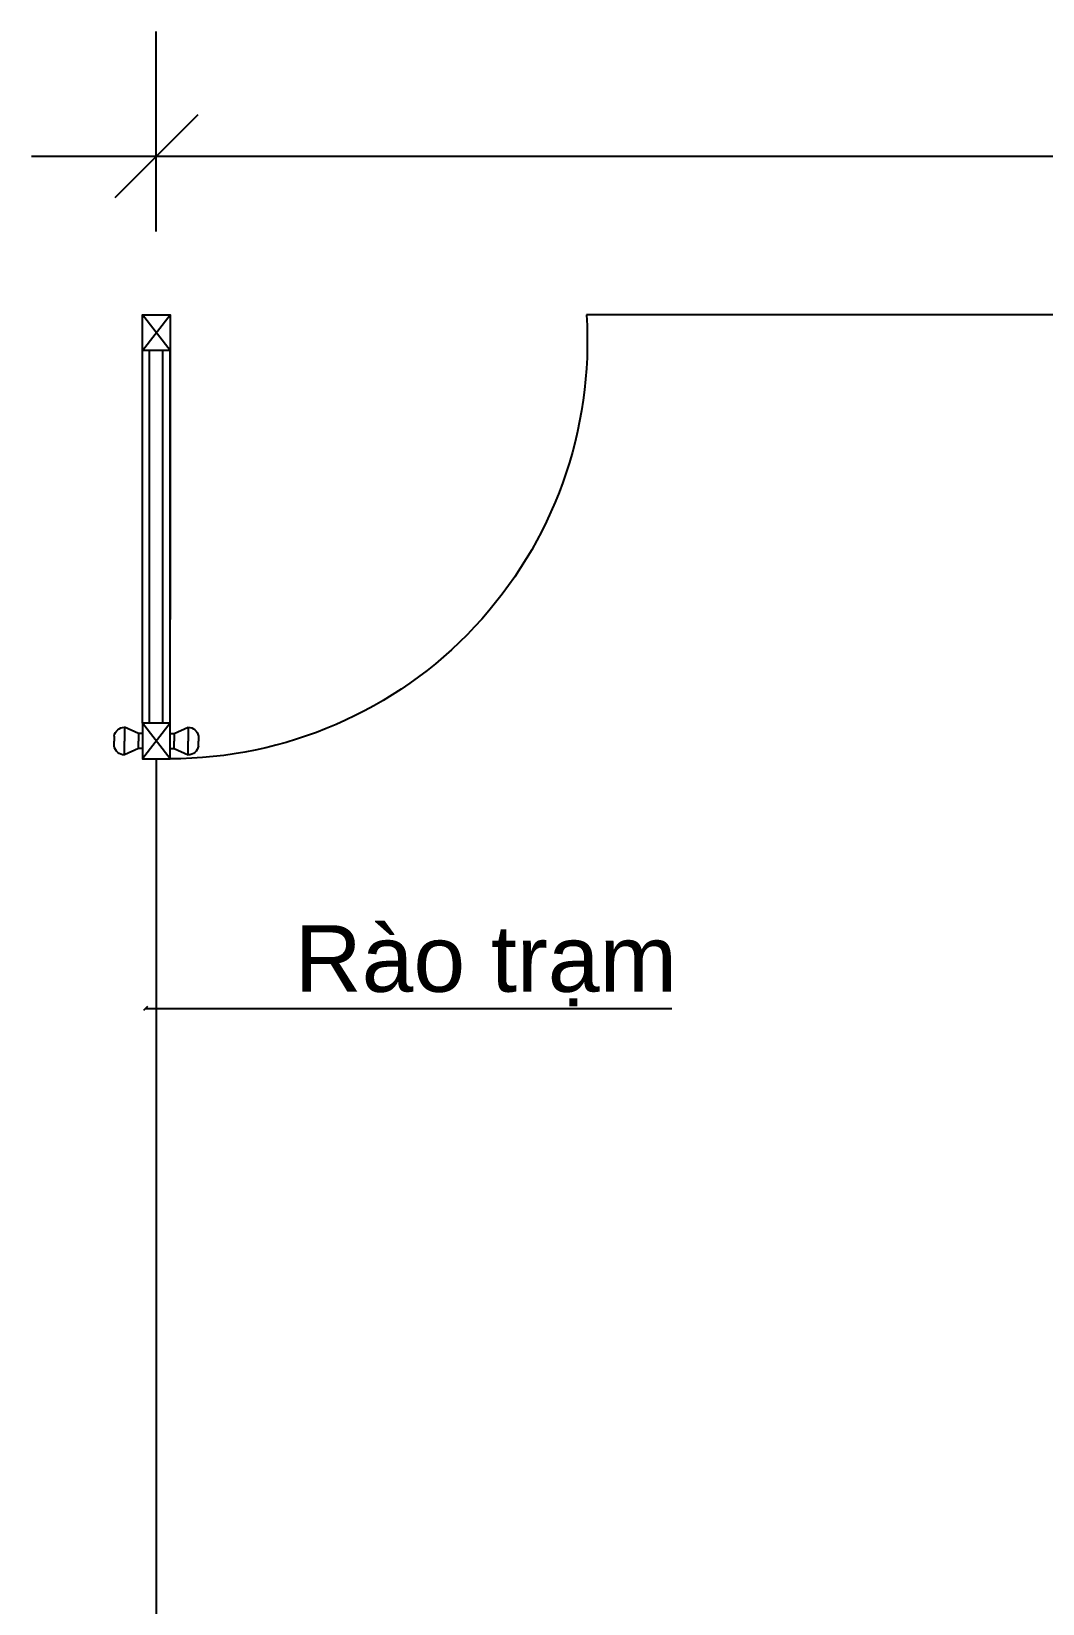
# Model space of a CAD drawing. Header units: inches. Extents: x -246336 to 136055, y -106871 to 69513.
# Drawn here: x -125604 to -123782, y 4118 to 6951 of the extents above; entities that cross this region are included whole.
import ezdxf

# ---------------------------------------------------------------- set-up
doc = ezdxf.new("R2010")
doc.units = ezdxf.units.IN
doc.header["$MEASUREMENT"] = 0
doc.layers.add('8cua', color=8, linetype='Continuous')
doc.layers.add('XA-TT1', color=7, linetype='Continuous')
doc.styles.get("Standard").update_dxf_attribs({"font": 'VNTIME_0.TTF', "height": 86})
doc.styles.add('VU', font='arial.ttf', dxfattribs={"height": 12})
doc.linetypes.add('FENCELINE2', pattern='A,6.35,-2.54,[132,ltypeshp.shx,S=2.54,R=0,X=-2.54,Y=0],-2.54,25.4', length=36.83)
doc.dimstyles.new('TAM', dxfattribs={"dimscale": 75, "dimtxt": 2, "dimasz": 2, "dimexe": 3, "dimexo": 2, "dimgap": 1, "dimtad": 0, "dimtoh": 1, "dimdec": 0, "dimdsep": 46, "dimtxsty": 'Standard', "dimblk1": 'OBLIQUE', "dimblk2": 'OBLIQUE', "dimsah": 1, "dimcen": -1, "dimdle": 3, "dimclrd": 251, "dimclre": 251, "dimadec": 0, "dimazin": 0, "dimtfac": 1, "dimtdec": 0, "dimtmove": 0, "dimatfit": 3, "dimldrblk": 'OBLIQUE', "dimfxl": 1, "dimtvp": 1, "dimtolj": 1, "dimtzin": 0, "dimarcsym": 0})
doc.dimstyles.new('TL1-10', dxfattribs={"dimtxt": 14, "dimasz": 7, "dimexe": 0, "dimexo": 0, "dimgap": 2, "dimtad": 1, "dimdec": 0, "dimlfac": 10, "dimzin": 9, "dimdsep": 46, "dimtxsty": 'VU', "dimblk": 'OBLIQUE', "dimcen": 2, "dimclrd": 4, "dimclre": 4, "dimclrt": 7, "dimadec": 0, "dimazin": 0, "dimtfac": 1, "dimtdec": 0, "dimtix": 1, "dimtmove": 2, "dimatfit": 3, "dimldrblk": 'OBLIQUE', "dimfxl": 1, "dimtolj": 1, "dimtzin": 9, "dimarcsym": 0})

# ---------------------------------------------------------------- blocks, each defined once
blk = doc.blocks.new('_OBLIQUE')
at = {"color": 0, "linetype": 'ByBlock'}
blk.add_line((-0.5, -0.5), (0.5, 0.5), dxfattribs=at)
blk = doc.blocks.new('*D94')
at = {"color": 251, "lineweight": -2}
for p, q in [((-125378.5, 6589.9), (-125378.5, 6950.5)), ((-120878.5, 6589.9), (-120878.5, 6950.5)), ((-125603.5, 6725.5), (-120653.5, 6725.5))]:
    blk.add_line(p, q, dxfattribs=at)
at = {"layer": 'Defpoints', "color": 0}
for p in [(-120878.5, 6725.5), (-125378.5, 6439.9), (-120878.5, 6439.9)]:
    blk.add_point(p, dxfattribs=at)
at = {"color": 251, "lineweight": -2, "xscale": 150, "yscale": 150, "zscale": 150, "rotation": 180}
blk.add_blockref('_OBLIQUE', (-125378.5, 6725.5), dxfattribs=at)
at = {"color": 251, "lineweight": -2, "xscale": 150, "yscale": 150, "zscale": 150}
blk.add_blockref('_OBLIQUE', (-120878.5, 6725.5), dxfattribs=at)
at = {"color": 0, "insert": (-123128.5, 6814.9), "char_height": 86, "attachment_point": 5}
blk.add_mtext('\\A1;5000', dxfattribs=at)
blk = doc.blocks.new('CD1C')
for p, q in [((62.5, 1000), (0, 920)), ((62.5, 920), (0, 1000)), ((0, 920), (0, 80)), ((62.5, 920), (62.5, 80)), ((62.5, 920), (62.5, 80)), ((62.5, 920), (62.5, 80)), ((62.5, 920), (62.5, 80)), ((62.5, 80), (62.5, 685.9)), ((0, 80), (62.5, 0)), ((62.5, 80), (0, 0))]:
    blk.add_line(p, q)
at = {"color": 2}
for p, q in [((16.2, 920), (16.2, 80)), ((46.2, 920), (46.2, 80))]:
    blk.add_line(p, q, dxfattribs=at)
for points in [[(62.5, 920), (0, 920), (0, 1000), (62.5, 1000)], [(62.5, 80), (0, 80), (0, 0), (62.5, 0)]]:
    blk.add_lwpolyline(points, close=True, dxfattribs=at)
for points in [[(-63.7, 971.4), (-63.7, 960)], [(-63.7, 948.6), (-63.7, 960)], [(-40.3, 991.1), (-40.3, 960)], [(-8.6, 976.9), (-40.3, 991.1)], [(-40.3, 928.9), (-40.3, 960)], [(0.1, 976.9), (-8.6, 976.9), (-8.6, 960)], [(0.1, 943.1), (-8.6, 943.1), (-8.6, 960)], [(62.4, 976.9), (71.1, 976.9), (71.1, 960)], [(62.4, 943.1), (71.1, 943.1), (71.1, 960)], [(71.1, 976.9), (102.8, 991.1)], [(102.8, 991.1), (102.8, 960)], [(102.8, 928.9), (102.8, 960)], [(126.2, 971.4), (126.2, 960)], [(126.2, 948.6), (126.2, 960)], [(-8.6, 943.1), (-40.3, 928.9)], [(71.1, 943.1), (102.8, 928.9)]]:
    blk.add_lwpolyline(points)
for centre, radius, start, end in [((62.5, 60.5), 939.5, 356.3048, 90), ((-40.3, 967.4), 23.7, 90, 170.3612), ((102.8, 967.4), 23.7, 9.6388, 90), ((-40.3, 952.6), 23.7, 189.6388, 270), ((102.8, 952.6), 23.7, 270, 350.3612)]:
    blk.add_arc(centre, radius, start, end)

msp = doc.modelspace()

# ---------------------------------------------------------------- linework, layer by layer
at = {"layer": 'XA-TT1', "color": 4, "linetype": 'FENCELINE2', "ltscale": 30}
for points in [[(-120878.514, 6439.948), (-124603.514, 6439.948), (-124603.514, 6439.948)], [(-125378.514, 5639.948), (-125378.514, 2439.948)]]:
    msp.add_lwpolyline(points, dxfattribs=at)

# ---------------------------------------------------------------- block references
at = {"layer": '8cua', "xscale": -0.8000000001629815, "yscale": 0.8000000000174623, "zscale": 0.7999999999965457, "rotation": 180}
msp.add_blockref('CD1C', (-125403.514, 6439.948), dxfattribs=at)

# ---------------------------------------------------------------- texts
at = {"ltscale": 5, "insert": (-124784.849, 5266.956), "char_height": 119.97575, "width": 1572.96808, "attachment_point": 5, "style": 'VU'}
msp.add_mtext('\\A1;Rào trạm', dxfattribs=at)

# ---------------------------------------------------------------- dimensions: what is measured, and where the dimension line sits
dim = msp.add_linear_dim(base=(-120878.514, 6725.52), p1=(-125378.514, 6439.948), p2=(-120878.514, 6439.948), text='5000', dimstyle='TAM')
dim.commit()
dim.dimension.update_dxf_attribs({"geometry": '*D94', "text_midpoint": (-123128.514, 6814.875)})

# ---------------------------------------------------------------- leaders
msp.add_leader([(-125397.998, 5189.948), (-124449.771, 5189.948)], dimstyle='TL1-10', override={"dimgap": 2, "dimtad": 0})

doc.saveas('drawing.dxf')
